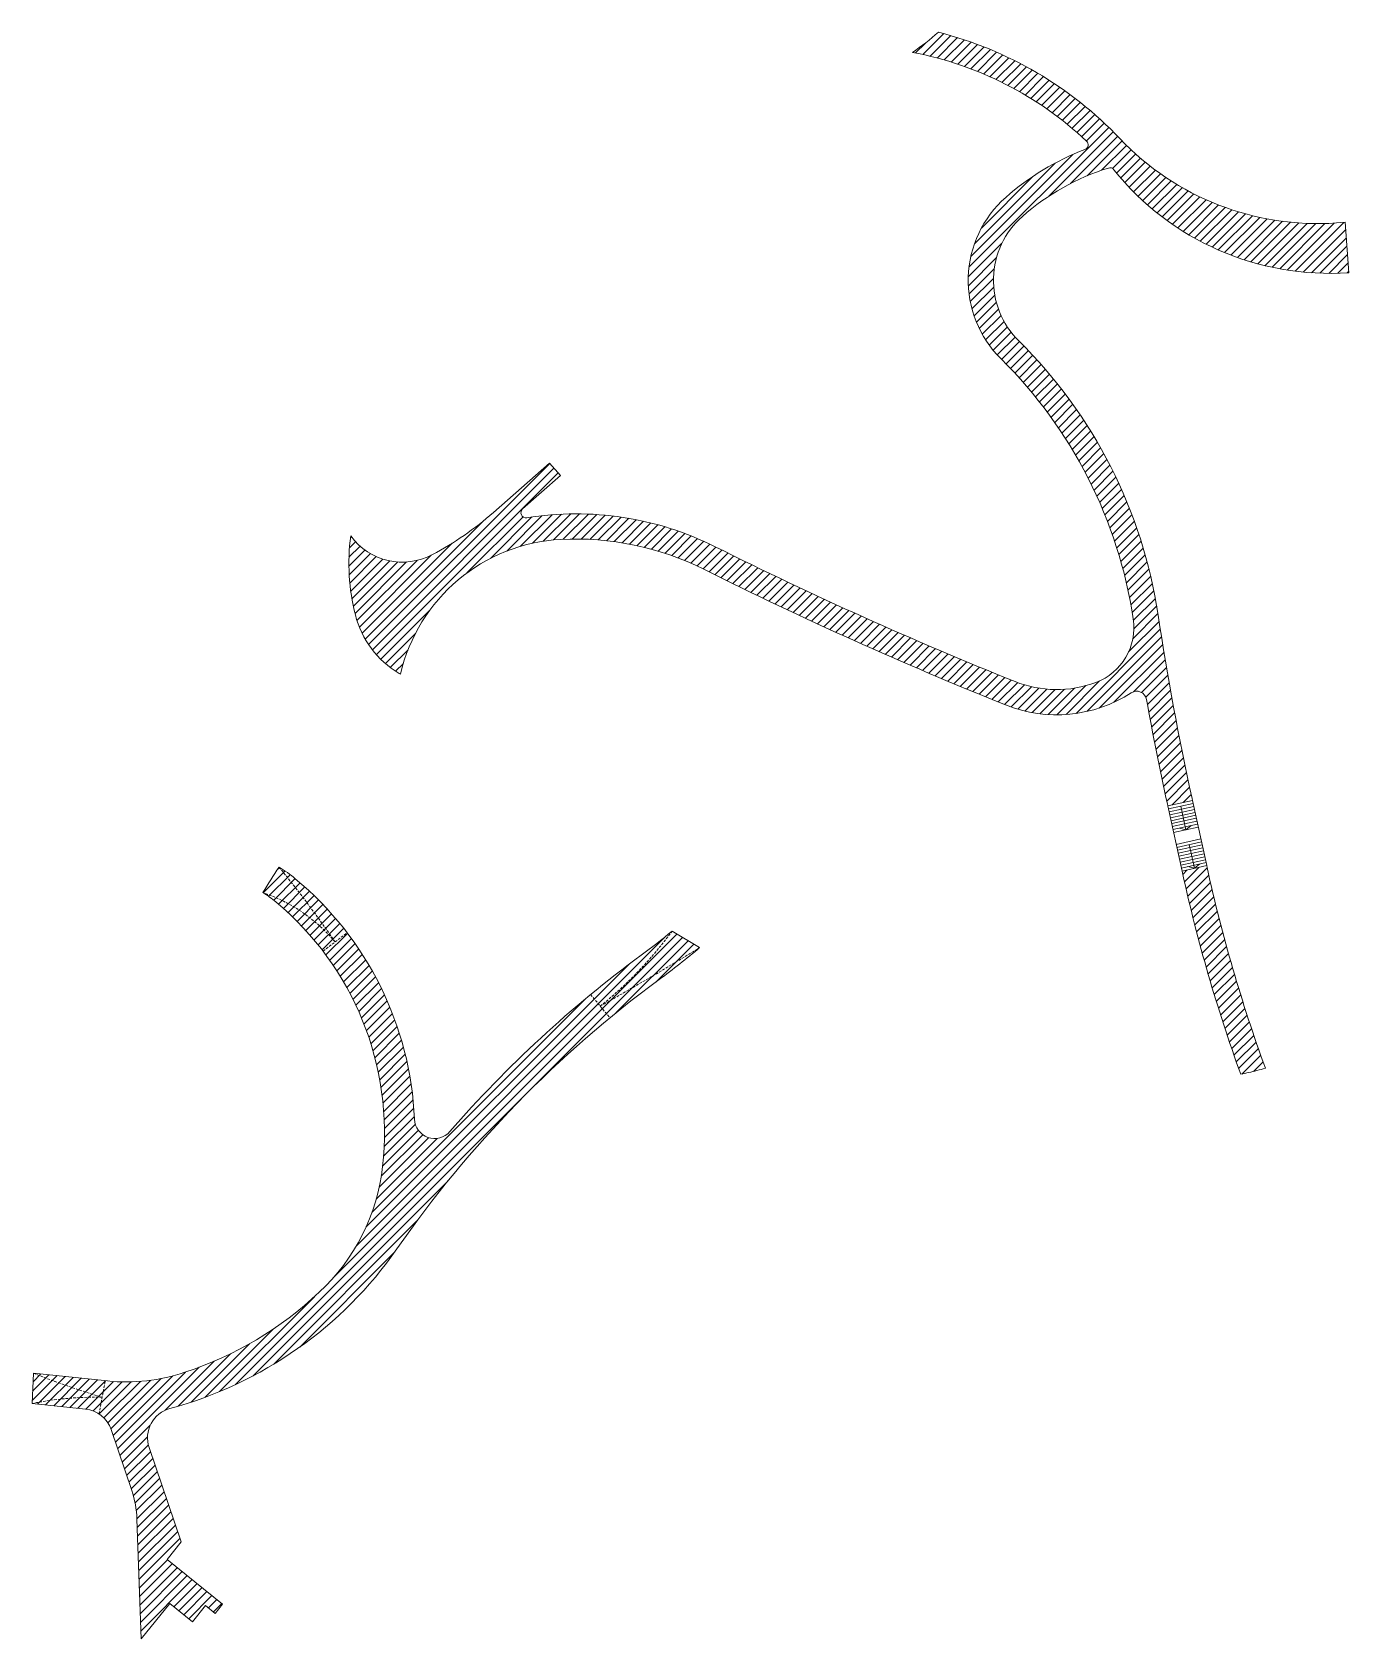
# Model space of a CAD drawing. Extents: x 833966 to 834380, y 817774 to 818003.
# Drawn here: x 834249.6 to 834380, y 817837 to 817996.1 of the extents above; entities that cross this region are included whole.
import ezdxf

# ---------------------------------------------------------------- set-up
doc = ezdxf.new("R2010")
doc.units = 0
doc.header["$LTSCALE"] = 1000
doc.header["$MEASUREMENT"] = 0
doc.linetypes.add('ACAD_ISO02W100', pattern=[15, 12, -3])
doc.linetypes.add('DASHED2', pattern=[0.375, 0.25, -0.125])
for name, color, linetype, lineweight in [('000-Ramps', 251, 'DASHED2', 15), ('PAV-ramp+stairs-b', 2, 'Continuous', 9), ('PAV-ramp+stairs-l', 2, 'ACAD_ISO02W100', 18), ('PAV-secondary path- h', 253, 'Continuous', 9), ('PAV-secondary path-b', 6, 'Continuous', 18)]:
    doc.layers.add(name, color=color, linetype=linetype, lineweight=lineweight)
pattern_1 = [(45, (0, 0), (-0.4419417382415922, 0.4419417382415922), [])]

msp = doc.modelspace()

# ---------------------------------------------------------------- hatches: boundary and pattern name
at = {"layer": 'PAV-secondary path- h'}
h = msp.add_hatch(dxfattribs=at)
h.set_pattern_fill('ANSI31', color=256, scale=5)
h.set_pattern_definition(pattern_1)
edge = h.paths.add_edge_path()
edge.add_arc((834313.3969691831, 817931.2132550281), 48.24609312399257, 8.537511918630063, 45.36572223866833)
edge.add_arc((834353.2162395719, 817971.5441353627), 8.429776546091569, 131.2935281746128, 225.365722238045, ccw=False)
edge.add_arc((834363.2152576079, 817960.1598988262), 23.58171382182276, 107.3618079696428, 131.2935281746279, ccw=False)
edge.add_arc((834356.3275668384, 817982.1899970742), 0.4999999999589103, 38.67503046934689, 107.36180796760371, ccw=False)
edge.add_arc((834378.0902803754, 817999.609652188), 27.37579747351633, 218.6750304733252, 273.9756186016871)
edge.add_line((834379.9882982994, 817972.2997306343), (834379.6416384571, 817977.2876988531))
edge.add_line((834379.6416384571, 817977.2876988531), (834378.7713941445, 817977.2272175623))
edge.add_arc((834376.8994309936, 818004.1622459448), 27.00000000015953, 223.4751756185286, 273.97561861341154, ccw=False)
edge.add_arc((834330.1558908132, 817959.8427572246), 37.41409495601115, 43.47517561837498, 75.7998869767756)
edge.add_arc((834323.8998806959, 818013.334566528), 23.12507493358261, 303.82682525958944, 311.8679106820567, ccw=False)
edge.add_arc((834330.1558908114, 817959.8427572247), 34.91409495612032, 46.896721506443214, 79.07448467017332, ccw=False)
edge.add_arc((834353.6715771313, 817984.9692856075), 0.4999999997210902, -68.95925277101622, 46.89672151674762, ccw=False)
edge.add_arc((834363.2152575981, 817960.1598988209), 26.0817138195778, 111.0407472392676, 131.2935281333659)
edge.add_arc((834353.2162395719, 817971.544135363), 10.92977654630538, 131.2935281335966, 225.3657222390081)
edge.add_arc((834313.3969691842, 817931.2132550284), 45.74609312308831, 8.537511917304982, 45.365722239406125, ccw=False)
edge.add_arc((834352.9019116312, 817937.1437526591), 5.798486437680671, -69.46173100439569, 8.537511916350013, ccw=False)
edge.add_arc((834351.0502895545, 817942.086074998), 11.07627521884624, 248.15021797426948, 290.53826899717495, ccw=False)
edge.add_arc((834494.3892891331, 818299.55806001), 396.2155862071476, 243.4386709227294, 248.1502179734658, ccw=False)
edge.add_arc((834303.4161604828, 817917.5497638106), 30.86880150990433, 63.43867092272074, 99.0596599573559)
edge.add_arc((834298.4767404409, 817948.5272368809), 0.5000000000611847, 131.3505612662357, 279.05965995083534, ccw=False)
edge.add_line((834298.146408255, 817948.9025775887), (834301.8927471993, 817952.19967888))
edge.add_line((834301.8927471993, 817952.19967888), (834300.8026635679, 817953.4382944931))
edge.add_line((834300.8026635679, 817953.4382944931), (834295.2454851681, 817948.5475203501))
edge.add_arc((834274.4247829744, 817972.205197666), 31.51487483425652, 297.9786353915992, 311.35043340800223, ccw=False)
edge.add_arc((834286.2337036983, 817949.9758553635), 6.34357634052839, 216.2099142398111, 297.978635391574, ccw=False)
edge.add_arc((834301.6064771062, 817943.5099481316), 20.67067655124329, 172.4429497498381, 194.2954378936869)
edge.add_arc((834290.747643962, 817940.7432008769), 9.46491251970551, 194.2966922137119, 239.2194393829741)
edge.add_line((834285.9039616684, 817932.611576756), (834286.0496197239, 817932.5264761535))
edge.add_arc((834302.8330058804, 817928.6861632019), 17.2171442011147, 92.99754049408477, 167.1116636142969, ccw=False)
edge.add_arc((834303.4161604848, 817917.5497638024), 28.36880151641601, 63.4386709236602, 92.99754049606292, ccw=False)
edge.add_arc((834494.389289131, 818299.5580600053), 398.7155862019591, 243.4386709234107, 248.1502179755015)
edge.add_arc((834351.0502895667, 817942.0860749927), 13.57627521829579, 248.1502179767182, 302.9019769710131)
edge.add_arc((834358.9681721224, 817929.8478179649), 1.000000000101295, 10.195361078504618, 122.9019769707842, ccw=False)
edge.add_arc((834635.0578215597, 817979.5011098713), 279.5190616046177, 190.1953610810889, 192.3574461237555)
edge.add_line((834362.0147990102, 817919.6812666972), (834362.0576010053, 817919.4859003191))
edge.add_line((834362.0576010053, 817919.4859003191), (834364.49967974, 817920.020925041))
edge.add_line((834364.49967974, 817920.020925041), (834364.4568777638, 817920.2162913333))
edge.add_arc((834635.057821642, 817979.5011098016), 277.0190616700868, 188.537511918846, 192.3574461239948, ccw=False)
h = msp.add_hatch(dxfattribs=at)
h.set_pattern_fill('ANSI31', color=256, scale=5)
h.set_pattern_definition(pattern_1)
edge = h.paths.add_edge_path()
edge.add_arc((834289.4314254791, 817888.543711465), 2.000000000027129, 182.4332926713355, 319.0042276180668, ccw=False)
edge.add_arc((834254.6945061135, 817887.067582759), 32.76826890958354, 2.433292671553929, 50.30098704512547)
edge.add_arc((834266.6688038749, 817901.491199705), 14.02194839906254, 50.30098703943845, 58.40552913816444)
edge.add_arc((834394.3711936867, 817836.2772219948), 142.9647264065252, 147.3370215427624, 148.5362989351675)
edge.add_arc((834266.9960039941, 817902.0358535654), 10.39433010324209, 49.77098603119799, 58.503882960323494, ccw=False)
edge.add_arc((834254.6945061138, 817887.067582759), 29.76826890951845, -6.342628334173412, 50.30098704548891, ccw=False)
edge.add_arc((834264.4029838152, 817885.9884450476), 20.00000000040316, 312.8189935232724, 353.6573716662737, ccw=False)
edge.add_arc((834253.6707051472, 817897.0029679603), 35.37587005846047, 288.15634684442216, 313.44381852340155, ccw=False)
edge.add_arc((834258.9042585356, 817880.4318392006), 17.99999999843141, 264.00734711633794, 288.7636090097167, ccw=False)
edge.add_line((834257.0250417327, 817862.5302039637), (834249.6825566636, 817863.3009783166))
edge.add_line((834249.6825566636, 817863.3009783166), (834249.5564817236, 817860.2977287733))
edge.add_line((834249.5564817236, 817860.2977287733), (834254.8492150443, 817859.7421262681))
edge.add_arc((834254.5360122441, 817856.7585203953), 2.999999999752482, 18.703393379402883, 84.0073471212063, ccw=False)
edge.add_line((834257.3775861065, 817857.7205276627), (834259.4179957617, 817851.6935724191))
edge.add_arc((834249.9460828847, 817848.4868815269), 10.00000000143814, 2.087361369461405, 18.70339338032528, ccw=False)
edge.add_line((834259.9394474116, 817848.8511142294), (834260.3718982346, 817836.9860656348))
edge.add_line((834260.3718982346, 817836.9860656348), (834263.1975162834, 817840.4828765305))
edge.add_line((834263.1975162834, 817840.4828765305), (834265.4414779173, 817838.669630495))
edge.add_line((834265.4414779173, 817838.669630495), (834266.7393472634, 817840.275793675))
edge.add_line((834266.7393472634, 817840.275793675), (834267.6843778995, 817839.5121562631))
edge.add_line((834267.6843778995, 817839.5121562631), (834268.4197324442, 817840.4221857646))
edge.add_line((834268.4197324442, 817840.4221857646), (834262.9245543007, 817844.8625959001))
edge.add_line((834262.9245543007, 817844.8625959001), (834264.3152219853, 817846.5836005893))
edge.add_line((834264.3152219853, 817846.5836005893), (834261.1469547509, 817855.9420177948))
edge.add_arc((834263.9885286132, 817856.9040250625), 2.999999999703503, 105.12247732363431, 198.7033933843278, ccw=False)
edge.add_arc((834252.7220866097, 817898.5942805972), 40.18576295487456, 285.1224772544459, 325.1523741412774)
edge.add_arc((834379.1240542457, 817810.5867170907), 113.8362765608276, 126.3353798757363, 145.1523762373844, ccw=False)
edge.add_arc((834267.2365354436, 817962.7061521707), 75.00000012540586, 306.3353798792302, 310.2330619216464)
edge.add_line((834315.6789095721, 817905.4493935512), (834312.946464475, 817907.0770014849))
edge.add_arc((834267.2365354481, 817962.7061521676), 72.00000012030314, 306.3353798778621, 309.40961092094716, ccw=False)
edge.add_arc((834379.1240542245, 817810.5867171118), 116.8362765313227, 126.3353798735075, 139.0042276191931)
h = msp.add_hatch(dxfattribs=at)
h.set_pattern_fill('ANSI31', color=256, scale=5)
h.set_pattern_definition(pattern_1)
edge = h.paths.add_edge_path()
edge.add_line((834363.4701139041, 817913.0385950307), (834363.5129158831, 817912.8432287256))
edge.add_arc((834516.913240653, 817946.4510583071), 157.0386762829103, 192.3574461233217, 199.9363918314141)
edge.add_arc((834363.4596131736, 817921.8235111316), 29.49999993338142, 281.3903191430382, 284.5892374703838)
edge.add_arc((834363.0061052191, 817923.5658848374), 31.30042643717796, 284.5892429244758, 286.1786180619675)
edge.add_arc((834516.9132406143, 817946.451058299), 154.5386762435077, 192.3574461231592, 200.0357863566811, ccw=False)
edge.add_line((834365.9549946178, 817913.3782534474), (834365.9121926387, 817913.5736197527))
edge.add_line((834365.9121926387, 817913.5736197527), (834363.4701139041, 817913.0385950307))

# ---------------------------------------------------------------- linework, layer by layer
at = {"layer": '000-Ramps', "ltscale": 0.001}
for points in [[(834278.3748798331, 817905.1061451847), (834280.7613511918, 817906.9240435462)], [(834304.885040791, 817900.8046997879), (834306.791272716, 817898.4881765634)], [(834256.1854160655, 817859.2644068716), (834256.8037559742, 817862.5534333453)]]:
    msp.add_lwpolyline(points, dxfattribs=at)
for centre, radius, start, end in [((834183.3476657943, 817839.7881667421), 116.8091643937661, 34.5389868228805, 39.08603222547409), ((834267.2589099576, 817895.6785406134), 16.07360833354221, 40.02158267366214, 71.24689854346867), ((834280.8798893477, 817930.6375878652), 39.79153768050383, 308.8457208411067, 323.6937971561906), ((834145.8690132969, 818182.1704361885), 324.6689641943925, 299.5191619964581, 301.5353637688971), ((834281.1832644519, 817942.1121470149), 84.87340515589432, 248.2134828491234, 253.0888567609061), ((834255.7249006679, 817829.9607297438), 30.95775997046727, 88.57534050324298, 101.4932655563692)]:
    msp.add_arc(centre, radius, start, end, dxfattribs=at)
at = {"layer": 'PAV-ramp+stairs-b'}
for p, q in [((834363.4701139041, 817913.0385950307), (834362.0576010053, 817919.4859003191)), ((834364.49967974, 817920.020925041), (834365.9121926387, 817913.5736197527))]:
    msp.add_line(p, q, dxfattribs=at)
for points in [[(834362.0575487032, 817919.4858888604), (834364.4996274948, 817920.0209135949)], [(834362.1217516698, 817919.1928394123), (834364.5638304615, 817919.7278641467)], [(834362.1859546364, 817918.8997899641), (834364.6280334281, 817919.4348146985)], [(834362.2501576031, 817918.6067405159), (834364.6922363947, 817919.1417652504)], [(834362.3143605697, 817918.3136910677), (834364.7564393614, 817918.8487158023)], [(834362.3785635362, 817918.0206416196), (834364.820642328, 817918.5556663541)], [(834362.4427665028, 817917.7275921714), (834364.8848452948, 817918.262616906)], [(834362.5069694696, 817917.4345427232), (834364.9490482613, 817917.9695674578)], [(834362.5711724364, 817917.141493275), (834365.013251228, 817917.6765180095)], [(834362.635375403, 817916.8484438269), (834365.0774541947, 817917.3834685613)], [(834362.8922871772, 817915.6760400581), (834365.3343659688, 817916.2110647927)], [(834362.9564901438, 817915.38299061), (834365.3985689355, 817915.9180153445)], [(834363.0206931104, 817915.0899411618), (834365.4627719021, 817915.6249658964)], [(834363.084896077, 817914.7968917137), (834365.5269748688, 817915.3319164482)], [(834363.1490990436, 817914.5038422653), (834365.5911778355, 817915.038867)], [(834363.2133020103, 817914.2107928172), (834365.6553808021, 817914.7458175519)], [(834363.277504977, 817913.917743369), (834365.7195837686, 817914.4527681037)], [(834363.3417079436, 817913.6246939208), (834365.7837867353, 817914.1597186555)], [(834363.4059109103, 817913.3316444728), (834365.847989702, 817913.8666692073)], [(834363.470113877, 817913.0385950247), (834365.9121926686, 817913.5736197592)]]:
    msp.add_lwpolyline(points, dxfattribs=at)
at = {"layer": 'PAV-ramp+stairs-l'}
for points in [[(834363.3427910656, 817919.4603517794), (834363.8564147989, 817917.115956194)], [(834364.1775295396, 817915.6505029774), (834364.6909251187, 817913.3060574066)]]:
    msp.add_lwpolyline(points, dxfattribs=at)
at = {"layer": 'PAV-ramp+stairs-l', "ltscale": 0.01}
for points in [[(834364.3783107282, 817917.5374115753), (834363.856414799, 817917.115956194), (834363.2061129365, 817917.280599709)], [(834365.2128210481, 817913.7275127879), (834364.6909251189, 817913.3060574066), (834364.0406232564, 817913.4707009215)]]:
    msp.add_lwpolyline(points, dxfattribs=at)
at = {"layer": 'PAV-secondary path-b'}
for points in [[(834361.1084415414, 817938.3757201855, 0.1620909803666954), (834347.2936564062, 817965.5454570698, -0.4351869879198956), (834347.653288367, 817977.877752537, -0.1048030267123308), (834356.1783645126, 817982.6672167992, -0.3090104271409287), (834356.7179182455, 817982.5024483167, 0.2460889863332426), (834379.9882982994, 817972.2997306343), (834379.6416384571, 817977.2876988531), (834378.7713941445, 817977.2272175623, -0.2239866907770575), (834357.3062722954, 817985.5851597299, 0.1419859286509575), (834339.3339161909, 817996.1136594955, -0.03510025820283247), (834336.7732540717, 817994.1240134748, -0.1413318794079617), (834354.0132349074, 817985.3343471964, -0.5534878158830774), (834353.8510930294, 817984.5026229433, 0.08860017834154181), (834346.0034963604, 817979.7560992399, 0.4351869881369163), (834345.5372091465, 817963.7664424481, -0.1620909803757077), (834358.6361443427, 817938.0045779482, -0.3541148549087424), (834354.9362115897, 817931.7138292113, -0.1870909504802404), (834346.9279832524, 817931.8054882699, -0.02056089886698041), (834317.2193145469, 817945.1605559858, 0.156689650085783), (834298.5554718524, 817948.0334744229, -0.7515658923354875), (834298.146408255, 817948.9025775887), (834301.8927471993, 817952.19967888), (834300.8026635679, 817953.4382944931), (834295.2454851681, 817948.5475203501, -0.05841177230022151), (834289.2097436562, 817944.3736998001, -0.3727349005228024), (834281.1153377199, 817946.2284175055, 0.09563947889364108), (834281.5758598826, 817938.4059063283, 0.1985619748846627), (834285.9039616684, 817932.611576756), (834286.0496197239, 817932.5264761535, -0.3351491160543573), (834301.9326682341, 817945.8797505695, -0.1296948353796698), (834316.1014258264, 817942.9244153801, 0.02056089887289559), (834345.9975472161, 817929.4850812405, 0.2435507347839573), (834358.4249687019, 817930.6874190869, -0.5356707965716104), (834359.9523820648, 817930.0248230197, 0.009434155551015034), (834362.0147990102, 817919.6812666972), (834362.0576010053, 817919.4859003191), (834364.49967974, 817920.020925041), (834364.4568777638, 817920.2162913333, -0.01666915091505539)], [(834290.9409414512, 817887.2317047843, -0.6781391873895071), (834287.4332288214, 817888.4587990576, 0.2119532612023504), (834275.6253873956, 817912.2798348616, 0.03537748401383704), (834274.014954669, 817913.4347797971, 0.005232882548877201), (834272.4264259179, 817910.8988449355, -0.03812290378874187), (834273.7091237071, 817909.9716031844, -0.2523129791580672), (834284.2805645658, 817883.7789692006, -0.180101281995507), (834277.9966737758, 817871.3183532528, -0.1107873632210187), (834264.694217249, 817863.3884716331, -0.1084416726234622), (834257.0250417327, 817862.5302039637), (834249.6825566636, 817863.3009783166), (834249.5564817236, 817860.2977287733), (834254.8492150443, 817859.7421262681, -0.2929128990349801), (834257.3775861065, 817857.7205276627), (834259.4179957617, 817851.6935724191, -0.07262841637505031), (834259.9394474116, 817848.8511142294), (834260.3718982346, 817836.9860656348), (834263.1975162834, 817840.4828765305), (834265.4414779173, 817838.669630495), (834266.7393472634, 817840.275793675), (834267.6843778995, 817839.5121562631), (834268.4197324442, 817840.4221857646), (834262.9245543007, 817844.8625959001), (834264.3152219853, 817846.5836005893), (834261.1469547509, 817855.9420177948, -0.4326397831465352), (834263.2058788732, 817859.8001361416, 0.1764614894213929), (834285.7015188312, 817875.6322990926, -0.08228962810482197), (834311.6748397348, 817902.2889598283, 0.01700848604474149), (834315.6789095721, 817905.4493935512), (834312.946464475, 817907.0770014849, -0.01341466800169324), (834309.8973075663, 817904.705647518, 0.05533464968935999)], [(834363.4701139041, 817913.0385950307), (834363.5129158831, 817912.8432287256, 0.03308144910824037), (834369.2856185514, 817892.9045267544, 0.01395882084192202), (834370.8902967013, 817893.2746943719, 0.006935068477544019), (834371.7274281498, 817893.5050262088, -0.03351562041948418), (834365.9549946178, 817913.3782534474), (834365.9121926387, 817913.5736197527)]]:
    msp.add_lwpolyline(points, format="xyb", close=True, dxfattribs=at)

doc.saveas('drawing.dxf')
